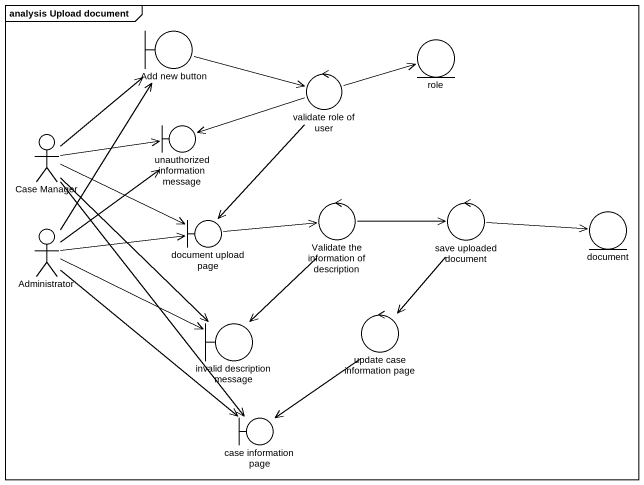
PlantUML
@startuml
mainframe analysis Upload document
boundary "Add new button" as Add_new_button
entity role
control "validate role of user" as validate_role_of_user
actor "Case Manager" as Case_Manager
boundary "unauthorized information message" as unauthorized_information
actor Administrator
boundary "document upload page" as document_upload_page
control "Validate the information of description" as Validate_the_information_of
control "save uploaded document" as save_uploaded_document
entity document
boundary "invalid description message" as invalid_description_message
control "update case information page" as update_case_information_page
boundary "case information page" as case_information_page
Add_new_button -right-> validate_role_of_user
validate_role_of_user -right-> role
validate_role_of_user -left-> unauthorized_information
validate_role_of_user --> document_upload_page
Case_Manager -up-> Add_new_button
Case_Manager -right-> unauthorized_information
Case_Manager -right-> document_upload_page
Case_Manager --> invalid_description_message
Case_Manager --> case_information_page
Administrator -up-> Add_new_button
Administrator -up-> unauthorized_information
Administrator -right-> document_upload_page
Administrator -right-> invalid_description_message
Administrator --> case_information_page
document_upload_page -right-> Validate_the_information_of
Validate_the_information_of -right-> save_uploaded_document
Validate_the_information_of --> invalid_description_message
save_uploaded_document -right-> document
save_uploaded_document --> update_case_information_page
update_case_information_page --> case_information_page
@enduml
